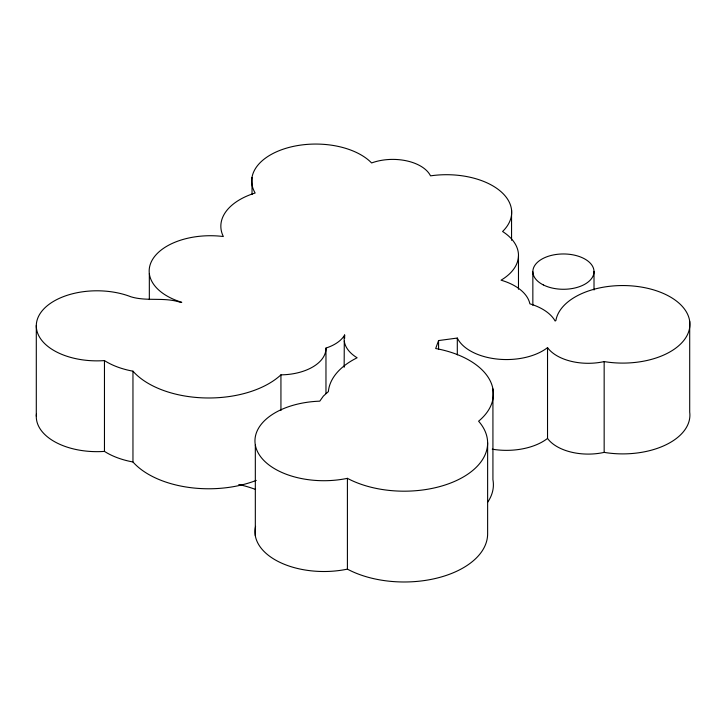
<?xml version="1.0" encoding="UTF-8"?>
<svg xmlns="http://www.w3.org/2000/svg" width="726" height="726" viewBox="0 0 726 726"><rect width="100%" height="100%" fill="white"/><g stroke="black" fill="none" stroke-linecap="round" stroke-linejoin="round"><path stroke-width="1.09" d="M344.278 341.175L344.16 367.265M438.577 340.567L435.682 348.516A82.555 47.662 0 0 1 478.597 421.198A83.463 48.188 0 0 1 454.431 481.465A83.463 48.188 0 0 1 347.409 478.334A68.961 39.812 0 0 1 256.387 448.967A68.961 39.812 0 0 1 319.776 401.16L323.351 396.115L328.388 391.595A82.555 47.662 0 0 1 357.119 357.782A47.263 27.289 0 0 1 344.641 335.013A40.429 23.341 0 0 1 325.965 348.063A45.883 26.49 0 0 1 280.935 374.852A85.06 49.114 0 0 1 205.095 397.939A85.06 49.114 0 0 1 132.958 371.177A64.324 37.135 0 0 1 104.462 360.595A60.685 35.039 0 0 1 37.97 317.652A60.685 35.039 0 0 1 130.97 296.807C147.215 301.735 164.512 296.78 180.828 302.479L181.754 302.297A61.22 35.347 0 0 1 152.877 258.946A61.22 35.347 0 0 1 223.336 236.522A65.313 37.707 0 0 1 255.153 193.016A64.042 36.972 0 0 1 289.601 147.278A64.042 36.972 0 0 1 371.612 162.96A39.268 22.669 0 0 1 430.527 175.855A65.168 37.625 0 0 1 498.708 189.795A65.168 37.625 0 0 1 502.583 231.503A61.701 35.619 0 0 1 501.049 280.182A52.971 30.583 0 0 1 529.88 303.831A51.092 29.494 0 0 1 555.127 321.019L555.889 320.52A67.164 38.777 0 0 1 633.353 286.035A67.164 38.777 0 0 1 688.293 332.762A67.164 38.777 0 0 1 604.159 361.584A44.114 25.474 0 0 1 547.531 347.627A51.092 29.494 0 0 1 497.256 359.071A51.092 29.494 0 0 1 457.307 338.053L438.577 340.567L438.577 349.533M251.995 177.498L252.04 194.504M689.7 321.328L689.7 412.123A67.164 38.777 0 0 1 604.159 452.38A44.114 25.474 0 0 1 547.531 438.422A51.092 29.494 0 0 1 492.246 449.185M604.159 361.584L604.159 452.38M594.013 271.442L594.013 290.01M547.531 347.627L547.531 438.422M532.848 271.805L532.848 305.319M518.473 255.733L518.473 289.238M511.558 210.005L511.558 240.27M492.927 388.927L492.927 479.723A82.555 47.662 0 0 1 487.609 502.301M487.627 442.724L487.627 533.519A83.463 48.188 0 0 1 437.778 577.905A83.463 48.188 0 0 1 347.409 569.13A68.961 39.812 0 0 1 255.579 526.377M457.307 338.053L457.307 354.869M347.409 478.334L347.409 569.13M344.641 335.013L344.641 338.37M325.965 348.063L325.965 393.456M280.935 374.852L280.935 410.517M255.325 445.02L255.325 535.815M149.329 273.629L149.329 299.566M132.958 371.177L132.958 461.972A85.06 49.114 0 0 0 256.269 480.394M104.462 360.595L104.462 451.39A64.324 37.135 0 0 0 132.958 461.972M36.3 325.42L36.3 416.216M238.781 484.523A85.06 49.114 0 0 1 255.579 489.469M104.462 451.39A60.685 35.039 0 0 1 36.463 414.001M543.329 284.928A30.583 17.66 0 0 0 593.441 275.018A30.583 17.66 0 0 0 553.521 254.917A30.583 17.66 0 0 0 543.329 284.928"/></g></svg>
